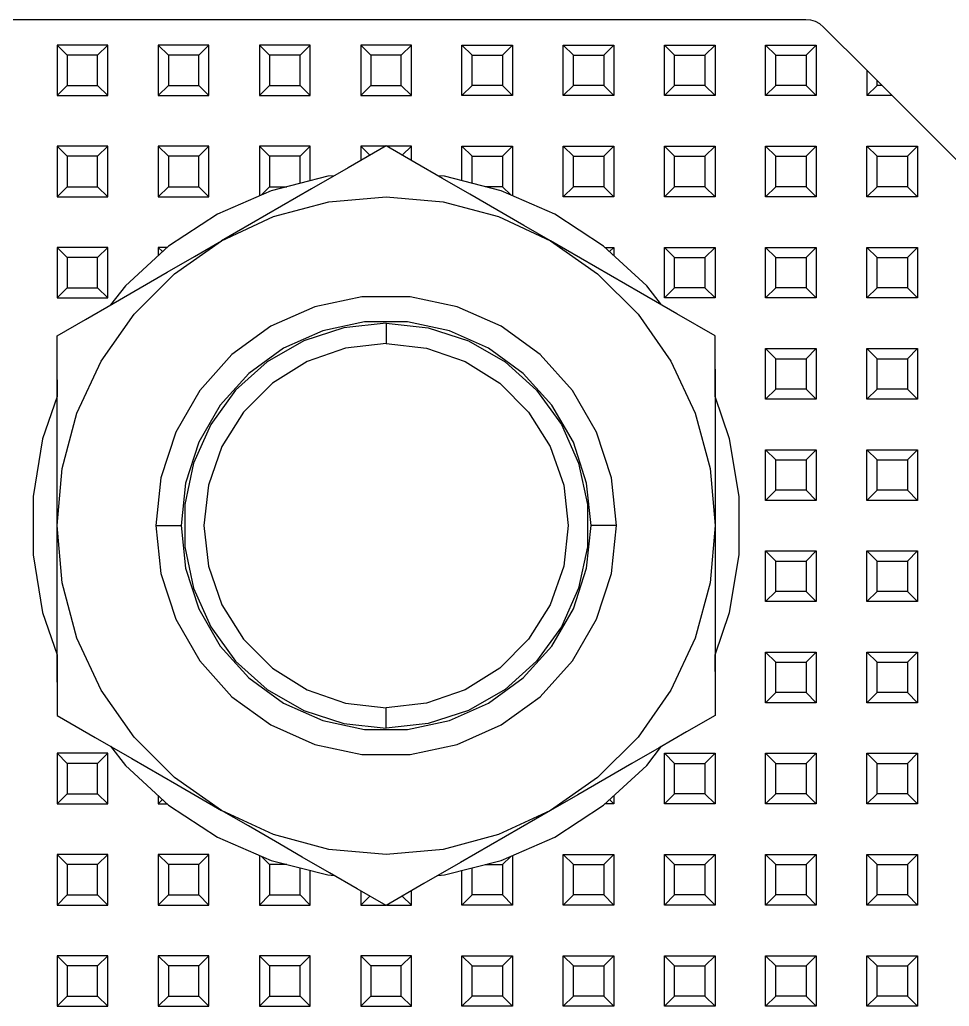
# Model space of a CAD drawing. Header units: millimetres. Extents: x 0 to 125, y 0 to 180.
# Drawn here: x 55.41 to 73.78, y 157.4 to 176.9 of the extents above; entities that cross this region are included whole.
import ezdxf

# ---------------------------------------------------------------- set-up
doc = ezdxf.new("R2010")
doc.units = ezdxf.units.MM

# ---------------------------------------------------------------- blocks, each defined once
blk = doc.blocks.new('CHINT_7200accf6e0c55f6a13e2ec68f27ea84_FACE_0')
at = {"color": 141, "linetype": 'Continuous', "true_color": 0x40d9ff}
for p, q in [((56.35, 176.2), (56.15, 176.4)), ((57.15, 176.4), (56.15, 176.4)), ((56.15, 176.4), (56.15, 175.4)), ((56.95, 176.2), (57.15, 176.4)), ((57.15, 175.4), (57.15, 176.4)), ((58.35, 176.2), (58.15, 176.4)), ((59.15, 176.4), (58.15, 176.4)), ((58.15, 176.4), (58.15, 175.4)), ((58.95, 176.2), (59.15, 176.4)), ((59.15, 175.4), (59.15, 176.4)), ((60.35, 176.2), (60.15, 176.4)), ((61.15, 176.4), (60.15, 176.4)), ((60.15, 176.4), (60.15, 175.4)), ((60.95, 176.2), (61.15, 176.4)), ((61.15, 175.4), (61.15, 176.4)), ((62.35, 176.2), (62.15, 176.4)), ((63.15, 176.4), (62.15, 176.4)), ((62.15, 176.4), (62.15, 175.4)), ((62.95, 176.2), (63.15, 176.4)), ((63.15, 175.4), (63.15, 176.4)), ((64.35, 176.2), (64.15, 176.4)), ((64.15, 175.4), (64.15, 176.4)), ((64.15, 176.4), (65.15, 176.4)), ((64.95, 176.2), (65.15, 176.4)), ((65.15, 176.4), (65.15, 175.4)), ((66.35, 176.2), (66.15, 176.4)), ((66.15, 175.4), (66.15, 176.4)), ((66.15, 176.4), (67.15, 176.4)), ((66.95, 176.2), (67.15, 176.4)), ((67.15, 176.4), (67.15, 175.4)), ((68.35, 176.2), (68.15, 176.4)), ((68.15, 175.4), (68.15, 176.4)), ((68.15, 176.4), (69.15, 176.4)), ((68.95, 176.2), (69.15, 176.4)), ((69.15, 176.4), (69.15, 175.4)), ((70.35, 176.2), (70.15, 176.4)), ((70.15, 175.4), (70.15, 176.4)), ((70.15, 176.4), (71.15, 176.4)), ((70.95, 176.2), (71.15, 176.4)), ((71.15, 176.4), (71.15, 175.4)), ((56.95, 176.2), (56.35, 176.2)), ((56.35, 176.2), (56.35, 175.6)), ((56.95, 175.6), (56.95, 176.2)), ((58.95, 176.2), (58.35, 176.2)), ((58.35, 176.2), (58.35, 175.6)), ((58.95, 175.6), (58.95, 176.2)), ((60.95, 176.2), (60.35, 176.2)), ((60.35, 176.2), (60.35, 175.6)), ((60.95, 175.6), (60.95, 176.2)), ((62.95, 176.2), (62.35, 176.2)), ((62.35, 176.2), (62.35, 175.6)), ((62.95, 175.6), (62.95, 176.2)), ((64.35, 175.6), (64.35, 176.2)), ((64.35, 176.2), (64.95, 176.2)), ((64.95, 176.2), (64.95, 175.6)), ((66.35, 175.6), (66.35, 176.2)), ((66.35, 176.2), (66.95, 176.2)), ((66.95, 176.2), (66.95, 175.6)), ((68.35, 175.6), (68.35, 176.2)), ((68.35, 176.2), (68.95, 176.2)), ((68.95, 176.2), (68.95, 175.6)), ((70.35, 175.6), (70.35, 176.2)), ((70.35, 176.2), (70.95, 176.2)), ((70.95, 176.2), (70.95, 175.6)), ((72.35, 175.6), (72.35, 175.7)), ((72.35, 175.7), (72.45, 175.6)), ((56.35, 175.6), (56.15, 175.4)), ((56.35, 175.6), (56.95, 175.6)), ((56.95, 175.6), (57.15, 175.4)), ((58.35, 175.6), (58.15, 175.4)), ((58.35, 175.6), (58.95, 175.6)), ((58.95, 175.6), (59.15, 175.4)), ((60.35, 175.6), (60.15, 175.4)), ((60.35, 175.6), (60.95, 175.6)), ((60.95, 175.6), (61.15, 175.4)), ((62.35, 175.6), (62.15, 175.4)), ((62.35, 175.6), (62.95, 175.6)), ((62.95, 175.6), (63.15, 175.4)), ((64.35, 175.6), (64.15, 175.4)), ((64.95, 175.6), (64.35, 175.6)), ((64.95, 175.6), (65.15, 175.4)), ((66.35, 175.6), (66.15, 175.4)), ((66.95, 175.6), (66.35, 175.6)), ((66.95, 175.6), (67.15, 175.4)), ((68.35, 175.6), (68.15, 175.4)), ((68.95, 175.6), (68.35, 175.6)), ((68.95, 175.6), (69.15, 175.4)), ((70.35, 175.6), (70.15, 175.4)), ((70.95, 175.6), (70.35, 175.6)), ((70.95, 175.6), (71.15, 175.4)), ((72.35, 175.6), (72.15, 175.4)), ((72.45, 175.6), (72.35, 175.6)), ((72.45, 175.6), (72.65, 175.4)), ((56.15, 175.4), (57.15, 175.4)), ((58.15, 175.4), (59.15, 175.4)), ((60.15, 175.4), (61.15, 175.4)), ((62.15, 175.4), (63.15, 175.4)), ((65.15, 175.4), (64.15, 175.4)), ((67.15, 175.4), (66.15, 175.4)), ((69.15, 175.4), (68.15, 175.4)), ((71.15, 175.4), (70.15, 175.4)), ((72.65, 175.4), (72.15, 175.4)), ((74.15, 173.9), (72.65, 175.4)), ((56.35, 174.2), (56.15, 174.4)), ((57.15, 174.4), (56.15, 174.4)), ((56.15, 174.4), (56.15, 173.4)), ((56.95, 174.2), (57.15, 174.4)), ((57.15, 173.4), (57.15, 174.4)), ((58.35, 174.2), (58.15, 174.4)), ((59.15, 174.4), (58.15, 174.4)), ((58.15, 174.4), (58.15, 173.4)), ((58.95, 174.2), (59.15, 174.4)), ((59.15, 173.4), (59.15, 174.4)), ((60.35, 174.2), (60.15, 174.4)), ((61.15, 174.4), (60.15, 174.4)), ((60.15, 174.4), (60.15, 173.421)), ((60.95, 174.2), (61.15, 174.4)), ((61.15, 173.716), (61.15, 174.4)), ((62.329, 174.221), (62.15, 174.4)), ((62.64, 174.4), (62.15, 174.4)), ((62.15, 174.4), (62.15, 174.117)), ((63.15, 174.4), (62.66, 174.4)), ((62.971, 174.221), (63.15, 174.4)), ((63.15, 174.117), (63.15, 174.4)), ((64.35, 174.2), (64.15, 174.4)), ((64.15, 173.716), (64.15, 174.4)), ((64.15, 174.4), (65.15, 174.4)), ((64.95, 174.2), (65.15, 174.4)), ((65.15, 174.4), (65.15, 173.421)), ((66.35, 174.2), (66.15, 174.4)), ((66.15, 173.4), (66.15, 174.4)), ((66.15, 174.4), (67.15, 174.4)), ((66.95, 174.2), (67.15, 174.4)), ((67.15, 174.4), (67.15, 173.4)), ((68.35, 174.2), (68.15, 174.4)), ((68.15, 173.4), (68.15, 174.4)), ((68.15, 174.4), (69.15, 174.4)), ((68.95, 174.2), (69.15, 174.4)), ((69.15, 174.4), (69.15, 173.4)), ((70.35, 174.2), (70.15, 174.4)), ((70.15, 173.4), (70.15, 174.4)), ((70.15, 174.4), (71.15, 174.4)), ((70.95, 174.2), (71.15, 174.4)), ((71.15, 174.4), (71.15, 173.4)), ((72.35, 174.2), (72.15, 174.4)), ((72.15, 173.4), (72.15, 174.4)), ((72.15, 174.4), (73.15, 174.4)), ((72.95, 174.2), (73.15, 174.4)), ((73.15, 174.4), (73.15, 173.4)), ((56.95, 174.2), (56.35, 174.2)), ((56.35, 174.2), (56.35, 173.6)), ((56.95, 173.6), (56.95, 174.2)), ((58.95, 174.2), (58.35, 174.2)), ((58.35, 174.2), (58.35, 173.6)), ((58.95, 173.6), (58.95, 174.2)), ((60.95, 174.2), (60.35, 174.2)), ((60.35, 174.2), (60.35, 173.6)), ((60.95, 173.666), (60.95, 174.2)), ((64.35, 173.666), (64.35, 174.2)), ((64.35, 174.2), (64.95, 174.2)), ((64.95, 174.2), (64.95, 173.6)), ((66.35, 173.6), (66.35, 174.2)), ((66.35, 174.2), (66.95, 174.2)), ((66.95, 174.2), (66.95, 173.6)), ((68.35, 173.6), (68.35, 174.2)), ((68.35, 174.2), (68.95, 174.2)), ((68.95, 174.2), (68.95, 173.6)), ((70.35, 173.6), (70.35, 174.2)), ((70.35, 174.2), (70.95, 174.2)), ((70.95, 174.2), (70.95, 173.6)), ((72.35, 173.6), (72.35, 174.2)), ((72.35, 174.2), (72.95, 174.2)), ((72.95, 174.2), (72.95, 173.6)), ((56.35, 173.6), (56.15, 173.4)), ((56.35, 173.6), (56.95, 173.6)), ((56.95, 173.6), (57.15, 173.4)), ((58.35, 173.6), (58.15, 173.4)), ((58.35, 173.6), (58.95, 173.6)), ((58.95, 173.6), (59.15, 173.4)), ((60.35, 173.6), (60.188, 173.438)), ((60.35, 173.6), (60.69, 173.6)), ((64.95, 173.6), (64.61, 173.6)), ((64.95, 173.6), (65.112, 173.438)), ((66.35, 173.6), (66.15, 173.4)), ((66.95, 173.6), (66.35, 173.6)), ((66.95, 173.6), (67.15, 173.4)), ((68.35, 173.6), (68.15, 173.4)), ((68.95, 173.6), (68.35, 173.6)), ((68.95, 173.6), (69.15, 173.4)), ((70.35, 173.6), (70.15, 173.4)), ((70.95, 173.6), (70.35, 173.6)), ((70.95, 173.6), (71.15, 173.4)), ((72.35, 173.6), (72.15, 173.4)), ((72.95, 173.6), (72.35, 173.6)), ((72.95, 173.6), (73.15, 173.4)), ((56.15, 173.4), (57.15, 173.4)), ((58.15, 173.4), (59.15, 173.4)), ((67.15, 173.4), (66.15, 173.4)), ((69.15, 173.4), (68.15, 173.4)), ((71.15, 173.4), (70.15, 173.4)), ((73.15, 173.4), (72.15, 173.4)), ((56.35, 172.2), (56.15, 172.4)), ((57.15, 172.4), (56.15, 172.4)), ((56.15, 172.4), (56.15, 171.4)), ((56.95, 172.2), (57.15, 172.4)), ((57.15, 171.4), (57.15, 172.4)), ((58.234, 172.316), (58.15, 172.4)), ((58.324, 172.4), (58.15, 172.4)), ((58.15, 172.4), (58.15, 172.239)), ((66.976, 172.4), (67.15, 172.4)), ((67.066, 172.316), (67.15, 172.4)), ((67.15, 172.4), (67.15, 172.239)), ((68.35, 172.2), (68.15, 172.4)), ((68.15, 171.4), (68.15, 172.4)), ((68.15, 172.4), (69.15, 172.4)), ((68.95, 172.2), (69.15, 172.4)), ((69.15, 172.4), (69.15, 171.4)), ((70.35, 172.2), (70.15, 172.4)), ((70.15, 171.4), (70.15, 172.4)), ((70.15, 172.4), (71.15, 172.4)), ((70.95, 172.2), (71.15, 172.4)), ((71.15, 172.4), (71.15, 171.4)), ((72.35, 172.2), (72.15, 172.4)), ((72.15, 171.4), (72.15, 172.4)), ((72.15, 172.4), (73.15, 172.4)), ((72.95, 172.2), (73.15, 172.4)), ((73.15, 172.4), (73.15, 171.4)), ((56.95, 172.2), (56.35, 172.2)), ((56.35, 172.2), (56.35, 171.6)), ((56.95, 171.6), (56.95, 172.2)), ((68.35, 171.6), (68.35, 172.2)), ((68.35, 172.2), (68.95, 172.2)), ((68.95, 172.2), (68.95, 171.6)), ((70.35, 171.6), (70.35, 172.2)), ((70.35, 172.2), (70.95, 172.2)), ((70.95, 172.2), (70.95, 171.6)), ((72.35, 171.6), (72.35, 172.2)), ((72.35, 172.2), (72.95, 172.2)), ((72.95, 172.2), (72.95, 171.6)), ((56.35, 171.6), (56.15, 171.4)), ((56.35, 171.6), (56.95, 171.6)), ((56.95, 171.6), (57.15, 171.4)), ((68.35, 171.6), (68.15, 171.4)), ((68.95, 171.6), (68.35, 171.6)), ((68.95, 171.6), (69.15, 171.4)), ((70.35, 171.6), (70.15, 171.4)), ((70.95, 171.6), (70.35, 171.6)), ((70.95, 171.6), (71.15, 171.4)), ((72.35, 171.6), (72.15, 171.4)), ((72.95, 171.6), (72.35, 171.6)), ((72.95, 171.6), (73.15, 171.4)), ((56.15, 171.4), (57.15, 171.4)), ((69.15, 171.4), (68.15, 171.4)), ((71.15, 171.4), (70.15, 171.4)), ((73.15, 171.4), (72.15, 171.4)), ((62.65, 170.9), (62.65, 170.5)), ((70.35, 170.2), (70.15, 170.4)), ((70.15, 169.4), (70.15, 170.4)), ((70.15, 170.4), (71.15, 170.4)), ((70.95, 170.2), (71.15, 170.4)), ((71.15, 170.4), (71.15, 169.4)), ((72.35, 170.2), (72.15, 170.4)), ((72.15, 169.4), (72.15, 170.4)), ((72.15, 170.4), (73.15, 170.4)), ((72.95, 170.2), (73.15, 170.4)), ((73.15, 170.4), (73.15, 169.4)), ((70.35, 169.6), (70.35, 170.2)), ((70.35, 170.2), (70.95, 170.2)), ((70.95, 170.2), (70.95, 169.6)), ((72.35, 169.6), (72.35, 170.2)), ((72.35, 170.2), (72.95, 170.2)), ((72.95, 170.2), (72.95, 169.6)), ((70.35, 169.6), (70.15, 169.4)), ((70.95, 169.6), (70.35, 169.6)), ((70.95, 169.6), (71.15, 169.4)), ((72.35, 169.6), (72.15, 169.4)), ((72.95, 169.6), (72.35, 169.6)), ((72.95, 169.6), (73.15, 169.4)), ((71.15, 169.4), (70.15, 169.4)), ((73.15, 169.4), (72.15, 169.4)), ((70.35, 168.2), (70.15, 168.4)), ((70.15, 167.4), (70.15, 168.4)), ((70.15, 168.4), (71.15, 168.4)), ((70.95, 168.2), (71.15, 168.4)), ((71.15, 168.4), (71.15, 167.4)), ((72.35, 168.2), (72.15, 168.4)), ((72.15, 167.4), (72.15, 168.4)), ((72.15, 168.4), (73.15, 168.4)), ((72.95, 168.2), (73.15, 168.4)), ((73.15, 168.4), (73.15, 167.4)), ((70.35, 167.6), (70.35, 168.2)), ((70.35, 168.2), (70.95, 168.2)), ((70.95, 168.2), (70.95, 167.6)), ((72.35, 167.6), (72.35, 168.2)), ((72.35, 168.2), (72.95, 168.2)), ((72.95, 168.2), (72.95, 167.6)), ((70.35, 167.6), (70.15, 167.4)), ((70.95, 167.6), (70.35, 167.6)), ((70.95, 167.6), (71.15, 167.4)), ((72.35, 167.6), (72.15, 167.4)), ((72.95, 167.6), (72.35, 167.6)), ((72.95, 167.6), (73.15, 167.4)), ((71.15, 167.4), (70.15, 167.4)), ((73.15, 167.4), (72.15, 167.4)), ((58.1, 166.9), (58.6, 166.9)), ((67.2, 166.9), (66.7, 166.9)), ((70.35, 166.2), (70.15, 166.4)), ((70.15, 165.4), (70.15, 166.4)), ((70.15, 166.4), (71.15, 166.4)), ((70.95, 166.2), (71.15, 166.4)), ((71.15, 166.4), (71.15, 165.4)), ((72.35, 166.2), (72.15, 166.4)), ((72.15, 165.4), (72.15, 166.4)), ((72.15, 166.4), (73.15, 166.4)), ((72.95, 166.2), (73.15, 166.4)), ((73.15, 166.4), (73.15, 165.4)), ((70.35, 165.6), (70.35, 166.2)), ((70.35, 166.2), (70.95, 166.2)), ((70.95, 166.2), (70.95, 165.6)), ((72.35, 165.6), (72.35, 166.2)), ((72.35, 166.2), (72.95, 166.2)), ((72.95, 166.2), (72.95, 165.6)), ((70.35, 165.6), (70.15, 165.4)), ((70.95, 165.6), (70.35, 165.6)), ((70.95, 165.6), (71.15, 165.4)), ((72.35, 165.6), (72.15, 165.4)), ((72.95, 165.6), (72.35, 165.6)), ((72.95, 165.6), (73.15, 165.4)), ((71.15, 165.4), (70.15, 165.4)), ((73.15, 165.4), (72.15, 165.4)), ((70.35, 164.2), (70.15, 164.4)), ((70.15, 163.4), (70.15, 164.4)), ((70.15, 164.4), (71.15, 164.4)), ((70.95, 164.2), (71.15, 164.4)), ((71.15, 164.4), (71.15, 163.4)), ((72.35, 164.2), (72.15, 164.4)), ((72.15, 163.4), (72.15, 164.4)), ((72.15, 164.4), (73.15, 164.4)), ((72.95, 164.2), (73.15, 164.4)), ((73.15, 164.4), (73.15, 163.4)), ((70.35, 163.6), (70.35, 164.2)), ((70.35, 164.2), (70.95, 164.2)), ((70.95, 164.2), (70.95, 163.6)), ((72.35, 163.6), (72.35, 164.2)), ((72.35, 164.2), (72.95, 164.2)), ((72.95, 164.2), (72.95, 163.6)), ((70.35, 163.6), (70.15, 163.4)), ((70.95, 163.6), (70.35, 163.6)), ((70.95, 163.6), (71.15, 163.4)), ((72.35, 163.6), (72.15, 163.4)), ((72.95, 163.6), (72.35, 163.6)), ((72.95, 163.6), (73.15, 163.4)), ((62.65, 162.9), (62.65, 163.3)), ((71.15, 163.4), (70.15, 163.4)), ((73.15, 163.4), (72.15, 163.4)), ((56.35, 162.2), (56.15, 162.4)), ((57.15, 162.4), (56.15, 162.4)), ((56.15, 162.4), (56.15, 161.4)), ((56.95, 162.2), (57.15, 162.4)), ((57.15, 161.4), (57.15, 162.4)), ((68.35, 162.2), (68.15, 162.4)), ((68.15, 161.4), (68.15, 162.4)), ((68.15, 162.4), (69.15, 162.4)), ((68.95, 162.2), (69.15, 162.4)), ((69.15, 162.4), (69.15, 161.4)), ((70.35, 162.2), (70.15, 162.4)), ((70.15, 161.4), (70.15, 162.4)), ((70.15, 162.4), (71.15, 162.4)), ((70.95, 162.2), (71.15, 162.4)), ((71.15, 162.4), (71.15, 161.4)), ((72.35, 162.2), (72.15, 162.4)), ((72.15, 161.4), (72.15, 162.4)), ((72.15, 162.4), (73.15, 162.4)), ((72.95, 162.2), (73.15, 162.4)), ((73.15, 162.4), (73.15, 161.4)), ((56.95, 162.2), (56.35, 162.2)), ((56.35, 162.2), (56.35, 161.6)), ((56.95, 161.6), (56.95, 162.2)), ((68.35, 161.6), (68.35, 162.2)), ((68.35, 162.2), (68.95, 162.2)), ((68.95, 162.2), (68.95, 161.6)), ((70.35, 161.6), (70.35, 162.2)), ((70.35, 162.2), (70.95, 162.2)), ((70.95, 162.2), (70.95, 161.6)), ((72.35, 161.6), (72.35, 162.2)), ((72.35, 162.2), (72.95, 162.2)), ((72.95, 162.2), (72.95, 161.6)), ((56.35, 161.6), (56.15, 161.4)), ((56.35, 161.6), (56.95, 161.6)), ((56.95, 161.6), (57.15, 161.4)), ((58.15, 161.561), (58.15, 161.4)), ((58.234, 161.484), (58.15, 161.4)), ((67.066, 161.484), (67.15, 161.4)), ((67.15, 161.561), (67.15, 161.4)), ((68.35, 161.6), (68.15, 161.4)), ((68.95, 161.6), (68.35, 161.6)), ((68.95, 161.6), (69.15, 161.4)), ((70.35, 161.6), (70.15, 161.4)), ((70.95, 161.6), (70.35, 161.6)), ((70.95, 161.6), (71.15, 161.4)), ((72.35, 161.6), (72.15, 161.4)), ((72.95, 161.6), (72.35, 161.6)), ((72.95, 161.6), (73.15, 161.4)), ((56.15, 161.4), (57.15, 161.4)), ((58.15, 161.4), (58.324, 161.4)), ((67.15, 161.4), (66.976, 161.4)), ((69.15, 161.4), (68.15, 161.4)), ((71.15, 161.4), (70.15, 161.4)), ((73.15, 161.4), (72.15, 161.4)), ((56.35, 160.2), (56.15, 160.4)), ((57.15, 160.4), (56.15, 160.4)), ((56.15, 160.4), (56.15, 159.4)), ((56.95, 160.2), (57.15, 160.4)), ((57.15, 159.4), (57.15, 160.4)), ((58.35, 160.2), (58.15, 160.4)), ((59.15, 160.4), (58.15, 160.4)), ((58.15, 160.4), (58.15, 159.4)), ((58.95, 160.2), (59.15, 160.4)), ((59.15, 159.4), (59.15, 160.4)), ((60.15, 160.379), (60.15, 159.4)), ((60.35, 160.2), (60.188, 160.362)), ((64.95, 160.2), (65.112, 160.362)), ((65.15, 160.379), (65.15, 159.4)), ((66.35, 160.2), (66.15, 160.4)), ((66.15, 159.4), (66.15, 160.4)), ((66.15, 160.4), (67.15, 160.4)), ((66.95, 160.2), (67.15, 160.4)), ((67.15, 160.4), (67.15, 159.4)), ((68.35, 160.2), (68.15, 160.4)), ((68.15, 159.4), (68.15, 160.4)), ((68.15, 160.4), (69.15, 160.4)), ((68.95, 160.2), (69.15, 160.4)), ((69.15, 160.4), (69.15, 159.4)), ((70.35, 160.2), (70.15, 160.4)), ((70.15, 159.4), (70.15, 160.4)), ((70.15, 160.4), (71.15, 160.4)), ((70.95, 160.2), (71.15, 160.4)), ((71.15, 160.4), (71.15, 159.4)), ((72.35, 160.2), (72.15, 160.4)), ((72.15, 159.4), (72.15, 160.4)), ((72.15, 160.4), (73.15, 160.4)), ((72.95, 160.2), (73.15, 160.4)), ((73.15, 160.4), (73.15, 159.4)), ((56.95, 160.2), (56.35, 160.2)), ((56.35, 160.2), (56.35, 159.6)), ((56.95, 159.6), (56.95, 160.2)), ((58.95, 160.2), (58.35, 160.2)), ((58.35, 160.2), (58.35, 159.6)), ((58.95, 159.6), (58.95, 160.2)), ((60.69, 160.2), (60.35, 160.2)), ((60.35, 160.2), (60.35, 159.6)), ((60.95, 159.6), (60.95, 160.134)), ((64.35, 159.6), (64.35, 160.134)), ((64.61, 160.2), (64.95, 160.2)), ((64.95, 160.2), (64.95, 159.6)), ((66.35, 159.6), (66.35, 160.2)), ((66.35, 160.2), (66.95, 160.2)), ((66.95, 160.2), (66.95, 159.6)), ((68.35, 159.6), (68.35, 160.2)), ((68.35, 160.2), (68.95, 160.2)), ((68.95, 160.2), (68.95, 159.6)), ((70.35, 159.6), (70.35, 160.2)), ((70.35, 160.2), (70.95, 160.2)), ((70.95, 160.2), (70.95, 159.6)), ((72.35, 159.6), (72.35, 160.2)), ((72.35, 160.2), (72.95, 160.2)), ((72.95, 160.2), (72.95, 159.6)), ((61.15, 159.4), (61.15, 160.084)), ((64.15, 159.4), (64.15, 160.084)), ((56.35, 159.6), (56.15, 159.4)), ((56.35, 159.6), (56.95, 159.6)), ((56.95, 159.6), (57.15, 159.4)), ((58.35, 159.6), (58.15, 159.4)), ((58.35, 159.6), (58.95, 159.6)), ((58.95, 159.6), (59.15, 159.4)), ((60.35, 159.6), (60.15, 159.4)), ((60.35, 159.6), (60.95, 159.6)), ((60.95, 159.6), (61.15, 159.4)), ((62.15, 159.683), (62.15, 159.4)), ((62.329, 159.579), (62.15, 159.4)), ((62.971, 159.579), (63.15, 159.4)), ((63.15, 159.4), (63.15, 159.683)), ((64.35, 159.6), (64.15, 159.4)), ((64.95, 159.6), (64.35, 159.6)), ((64.95, 159.6), (65.15, 159.4)), ((66.35, 159.6), (66.15, 159.4)), ((66.95, 159.6), (66.35, 159.6)), ((66.95, 159.6), (67.15, 159.4)), ((68.35, 159.6), (68.15, 159.4)), ((68.95, 159.6), (68.35, 159.6)), ((68.95, 159.6), (69.15, 159.4)), ((70.35, 159.6), (70.15, 159.4)), ((70.95, 159.6), (70.35, 159.6)), ((70.95, 159.6), (71.15, 159.4)), ((72.35, 159.6), (72.15, 159.4)), ((72.95, 159.6), (72.35, 159.6)), ((72.95, 159.6), (73.15, 159.4)), ((56.15, 159.4), (57.15, 159.4)), ((58.15, 159.4), (59.15, 159.4)), ((60.15, 159.4), (61.15, 159.4)), ((62.15, 159.4), (62.64, 159.4)), ((62.66, 159.4), (63.15, 159.4)), ((65.15, 159.4), (64.15, 159.4)), ((67.15, 159.4), (66.15, 159.4)), ((69.15, 159.4), (68.15, 159.4)), ((71.15, 159.4), (70.15, 159.4)), ((73.15, 159.4), (72.15, 159.4)), ((56.35, 158.2), (56.15, 158.4)), ((57.15, 158.4), (56.15, 158.4)), ((56.15, 158.4), (56.15, 157.4)), ((56.95, 158.2), (57.15, 158.4)), ((57.15, 157.4), (57.15, 158.4)), ((58.35, 158.2), (58.15, 158.4)), ((59.15, 158.4), (58.15, 158.4)), ((58.15, 158.4), (58.15, 157.4)), ((58.95, 158.2), (59.15, 158.4)), ((59.15, 157.4), (59.15, 158.4)), ((60.35, 158.2), (60.15, 158.4)), ((61.15, 158.4), (60.15, 158.4)), ((60.15, 158.4), (60.15, 157.4)), ((60.95, 158.2), (61.15, 158.4)), ((61.15, 157.4), (61.15, 158.4)), ((62.35, 158.2), (62.15, 158.4)), ((63.15, 158.4), (62.15, 158.4)), ((62.15, 158.4), (62.15, 157.4)), ((62.95, 158.2), (63.15, 158.4)), ((63.15, 157.4), (63.15, 158.4)), ((64.35, 158.2), (64.15, 158.4)), ((64.15, 157.4), (64.15, 158.4)), ((64.15, 158.4), (65.15, 158.4)), ((64.95, 158.2), (65.15, 158.4)), ((65.15, 158.4), (65.15, 157.4)), ((66.35, 158.2), (66.15, 158.4)), ((66.15, 157.4), (66.15, 158.4)), ((66.15, 158.4), (67.15, 158.4)), ((66.95, 158.2), (67.15, 158.4)), ((67.15, 158.4), (67.15, 157.4)), ((68.35, 158.2), (68.15, 158.4)), ((68.15, 157.4), (68.15, 158.4)), ((68.15, 158.4), (69.15, 158.4)), ((68.95, 158.2), (69.15, 158.4)), ((69.15, 158.4), (69.15, 157.4)), ((70.35, 158.2), (70.15, 158.4)), ((70.15, 157.4), (70.15, 158.4)), ((70.15, 158.4), (71.15, 158.4)), ((70.95, 158.2), (71.15, 158.4)), ((71.15, 158.4), (71.15, 157.4)), ((72.35, 158.2), (72.15, 158.4)), ((72.15, 157.4), (72.15, 158.4)), ((72.15, 158.4), (73.15, 158.4)), ((72.95, 158.2), (73.15, 158.4)), ((73.15, 158.4), (73.15, 157.4)), ((56.95, 158.2), (56.35, 158.2)), ((56.35, 158.2), (56.35, 157.6)), ((56.95, 157.6), (56.95, 158.2)), ((58.95, 158.2), (58.35, 158.2)), ((58.35, 158.2), (58.35, 157.6)), ((58.95, 157.6), (58.95, 158.2)), ((60.95, 158.2), (60.35, 158.2)), ((60.35, 158.2), (60.35, 157.6)), ((60.95, 157.6), (60.95, 158.2)), ((62.95, 158.2), (62.35, 158.2)), ((62.35, 158.2), (62.35, 157.6)), ((62.95, 157.6), (62.95, 158.2)), ((64.35, 157.6), (64.35, 158.2)), ((64.35, 158.2), (64.95, 158.2)), ((64.95, 158.2), (64.95, 157.6)), ((66.35, 157.6), (66.35, 158.2)), ((66.35, 158.2), (66.95, 158.2)), ((66.95, 158.2), (66.95, 157.6)), ((68.35, 157.6), (68.35, 158.2)), ((68.35, 158.2), (68.95, 158.2)), ((68.95, 158.2), (68.95, 157.6)), ((70.35, 157.6), (70.35, 158.2)), ((70.35, 158.2), (70.95, 158.2)), ((70.95, 158.2), (70.95, 157.6)), ((72.35, 157.6), (72.35, 158.2)), ((72.35, 158.2), (72.95, 158.2)), ((72.95, 158.2), (72.95, 157.6)), ((56.35, 157.6), (56.15, 157.4)), ((56.35, 157.6), (56.95, 157.6)), ((56.95, 157.6), (57.15, 157.4)), ((58.35, 157.6), (58.15, 157.4)), ((58.35, 157.6), (58.95, 157.6)), ((58.95, 157.6), (59.15, 157.4)), ((60.35, 157.6), (60.15, 157.4)), ((60.35, 157.6), (60.95, 157.6)), ((60.95, 157.6), (61.15, 157.4)), ((62.35, 157.6), (62.15, 157.4)), ((62.35, 157.6), (62.95, 157.6)), ((62.95, 157.6), (63.15, 157.4)), ((64.35, 157.6), (64.15, 157.4)), ((64.95, 157.6), (64.35, 157.6)), ((64.95, 157.6), (65.15, 157.4)), ((66.35, 157.6), (66.15, 157.4)), ((66.95, 157.6), (66.35, 157.6)), ((66.95, 157.6), (67.15, 157.4)), ((68.35, 157.6), (68.15, 157.4)), ((68.95, 157.6), (68.35, 157.6)), ((68.95, 157.6), (69.15, 157.4)), ((70.35, 157.6), (70.15, 157.4)), ((70.95, 157.6), (70.35, 157.6)), ((70.95, 157.6), (71.15, 157.4)), ((72.35, 157.6), (72.15, 157.4)), ((72.95, 157.6), (72.35, 157.6)), ((72.95, 157.6), (73.15, 157.4)), ((56.15, 157.4), (57.15, 157.4)), ((58.15, 157.4), (59.15, 157.4)), ((60.15, 157.4), (61.15, 157.4)), ((62.15, 157.4), (63.15, 157.4)), ((65.15, 157.4), (64.15, 157.4)), ((67.15, 157.4), (66.15, 157.4)), ((69.15, 157.4), (68.15, 157.4)), ((71.15, 157.4), (70.15, 157.4)), ((73.15, 157.4), (72.15, 157.4))]:
    blk.add_line(p, q, dxfattribs=at)
for points in [[(72.15, 175.9), (71.296, 176.754), (71.221, 176.816), (71.134, 176.862), (71.04, 176.89), (70.943, 176.9), (54.357, 176.9), (54.26, 176.89), (54.166, 176.862), (54.079, 176.816), (54.004, 176.754), (53.15, 175.9)], [(72.35, 175.7), (72.15, 175.9), (72.15, 175.4)], [(65.9, 172.529), (65.369, 172.836), (64.837, 173.143), (64.305, 173.45), (63.768, 173.76), (63.219, 174.077), (62.65, 174.406), (61.901, 173.973), (61.179, 173.556), (60.289, 173.042), (59.4, 172.529)], [(61.628, 173.815), (61.498, 173.805), (60.377, 173.521), (59.318, 173.056), (58.351, 172.424), (57.5, 171.641), (57.205, 171.262)], [(68.095, 171.262), (67.8, 171.641), (66.949, 172.424), (65.982, 173.056), (64.923, 173.521), (63.802, 173.805), (63.672, 173.815)], [(59.4, 172.529), (60.427, 173.008), (61.521, 173.301), (62.65, 173.4), (63.779, 173.301), (64.873, 173.008), (65.9, 172.529)], [(56.15, 169.782), (56.15, 170.653), (56.711, 170.977), (57.256, 171.291), (57.793, 171.601), (58.328, 171.91), (58.864, 172.22), (59.4, 172.529)], [(56.15, 166.9), (56.249, 168.029), (56.542, 169.123), (57.021, 170.15), (57.671, 171.078), (58.472, 171.879), (59.4, 172.529)], [(69.15, 169.996), (69.15, 170.653), (68.396, 171.088), (67.674, 171.505), (66.785, 172.018), (65.9, 172.529)], [(65.9, 172.529), (66.828, 171.879), (67.629, 171.078), (68.279, 170.15), (68.758, 169.123), (69.051, 168.029), (69.15, 166.9)], [(67.2, 166.9), (67.101, 167.846), (66.807, 168.751), (66.331, 169.574), (65.695, 170.281), (64.925, 170.84), (64.056, 171.227), (63.126, 171.425), (62.174, 171.425), (61.244, 171.227), (60.375, 170.84), (59.605, 170.281), (58.969, 169.574), (58.493, 168.751), (58.199, 167.846), (58.1, 166.9)], [(66.7, 166.9), (66.611, 167.742), (66.35, 168.547), (65.927, 169.281), (65.36, 169.91), (64.675, 170.407), (63.902, 170.752), (63.073, 170.928), (62.227, 170.928), (61.398, 170.752), (60.625, 170.407), (59.94, 169.91), (59.373, 169.281), (58.95, 168.547), (58.689, 167.742), (58.6, 166.9)], [(62.65, 170.9), (61.818, 170.813), (61.023, 170.554), (60.299, 170.136), (59.677, 169.577), (59.186, 168.9), (58.846, 168.136), (58.672, 167.318), (58.672, 166.482), (58.846, 165.664), (59.186, 164.9), (59.677, 164.223), (60.299, 163.664), (61.023, 163.246), (61.818, 162.987), (62.65, 162.9)], [(62.65, 170.9), (63.482, 170.813), (64.277, 170.554), (65.001, 170.136), (65.623, 169.577), (66.114, 168.9), (66.454, 168.136), (66.628, 167.318), (66.628, 166.482), (66.454, 165.664), (66.114, 164.9), (65.623, 164.223), (65.001, 163.664), (64.277, 163.246), (63.482, 162.987), (62.65, 162.9)], [(62.65, 170.5), (61.849, 170.41), (61.088, 170.143), (60.405, 169.715), (59.835, 169.145), (59.407, 168.462), (59.14, 167.701), (59.05, 166.9), (59.14, 166.099), (59.407, 165.338), (59.835, 164.655), (60.405, 164.085), (61.088, 163.657), (61.849, 163.39), (62.65, 163.3)], [(62.65, 170.5), (63.451, 170.41), (64.212, 170.143), (64.895, 169.715), (65.465, 169.145), (65.893, 168.462), (66.16, 167.701), (66.25, 166.9), (66.16, 166.099), (65.893, 165.338), (65.465, 164.655), (64.895, 164.085), (64.212, 163.657), (63.451, 163.39), (62.65, 163.3)], [(69.15, 164.018), (69.15, 164.349), (69.436, 165.182), (69.626, 166.322), (69.626, 167.478), (69.436, 168.618), (69.15, 169.451), (69.15, 169.996)], [(69.15, 169.996), (69.15, 169.362), (69.15, 168.742), (69.15, 168.127), (69.15, 167.513), (69.15, 166.9)], [(56.15, 169.782), (56.15, 169.451), (55.864, 168.618), (55.674, 167.478), (55.674, 166.322), (55.864, 165.182), (56.15, 164.349), (56.15, 163.804)], [(56.15, 166.9), (56.15, 167.922), (56.15, 168.948), (56.15, 169.782)], [(56.15, 163.804), (56.15, 164.438), (56.15, 165.058), (56.15, 165.673), (56.15, 166.287), (56.15, 166.9)], [(59.4, 161.271), (58.472, 161.921), (57.671, 162.722), (57.021, 163.65), (56.542, 164.677), (56.249, 165.771), (56.15, 166.9)], [(58.1, 166.9), (58.199, 165.954), (58.493, 165.049), (58.969, 164.226), (59.605, 163.519), (60.375, 162.96), (61.244, 162.573), (62.174, 162.375), (63.126, 162.375), (64.056, 162.573), (64.925, 162.96), (65.695, 163.519), (66.331, 164.226), (66.807, 165.049), (67.101, 165.954), (67.2, 166.9)], [(58.6, 166.9), (58.689, 166.058), (58.95, 165.253), (59.373, 164.519), (59.94, 163.89), (60.625, 163.393), (61.398, 163.048), (62.227, 162.872), (63.073, 162.872), (63.902, 163.048), (64.675, 163.393), (65.36, 163.89), (65.927, 164.519), (66.35, 165.253), (66.611, 166.058), (66.7, 166.9)], [(69.15, 166.9), (69.051, 165.771), (68.758, 164.677), (68.279, 163.65), (67.629, 162.722), (66.828, 161.921), (65.9, 161.271)], [(69.15, 166.9), (69.15, 165.878), (69.15, 164.852), (69.15, 164.018)], [(69.15, 164.018), (69.15, 163.147), (68.589, 162.823), (68.044, 162.509), (67.507, 162.199), (66.972, 161.89), (66.436, 161.58), (65.9, 161.271)], [(56.15, 163.804), (56.15, 163.147), (56.904, 162.712), (57.626, 162.295), (58.515, 161.782), (59.4, 161.271)], [(57.205, 162.538), (57.5, 162.159), (58.351, 161.376), (59.318, 160.744), (60.377, 160.279), (61.498, 159.995), (61.628, 159.985)], [(63.672, 159.985), (63.802, 159.995), (64.923, 160.279), (65.982, 160.744), (66.949, 161.376), (67.8, 162.159), (68.095, 162.538)], [(65.9, 161.271), (65.011, 160.758), (64.121, 160.244), (63.399, 159.827), (62.65, 159.394), (62.081, 159.723), (61.532, 160.04), (60.995, 160.35), (60.463, 160.657), (59.931, 160.964), (59.4, 161.271)], [(65.9, 161.271), (64.873, 160.792), (63.779, 160.499), (62.65, 160.4), (61.521, 160.499), (60.427, 160.792), (59.4, 161.271)]]:
    blk.add_lwpolyline(points, dxfattribs=at)
blk = doc.blocks.new('CHINT_7200accf6e0c55f6a13e2ec68f27ea84')
at = {"color": 141, "true_color": 0x40d9ff}
blk.add_blockref('CHINT_7200accf6e0c55f6a13e2ec68f27ea84_FACE_0', (0, 0), dxfattribs=at)

msp = doc.modelspace()

# ---------------------------------------------------------------- block references
at = {"color": 141, "true_color": 0x40d9ff}
msp.add_blockref('CHINT_7200accf6e0c55f6a13e2ec68f27ea84', (0, 0), dxfattribs=at)

doc.saveas('drawing.dxf')
